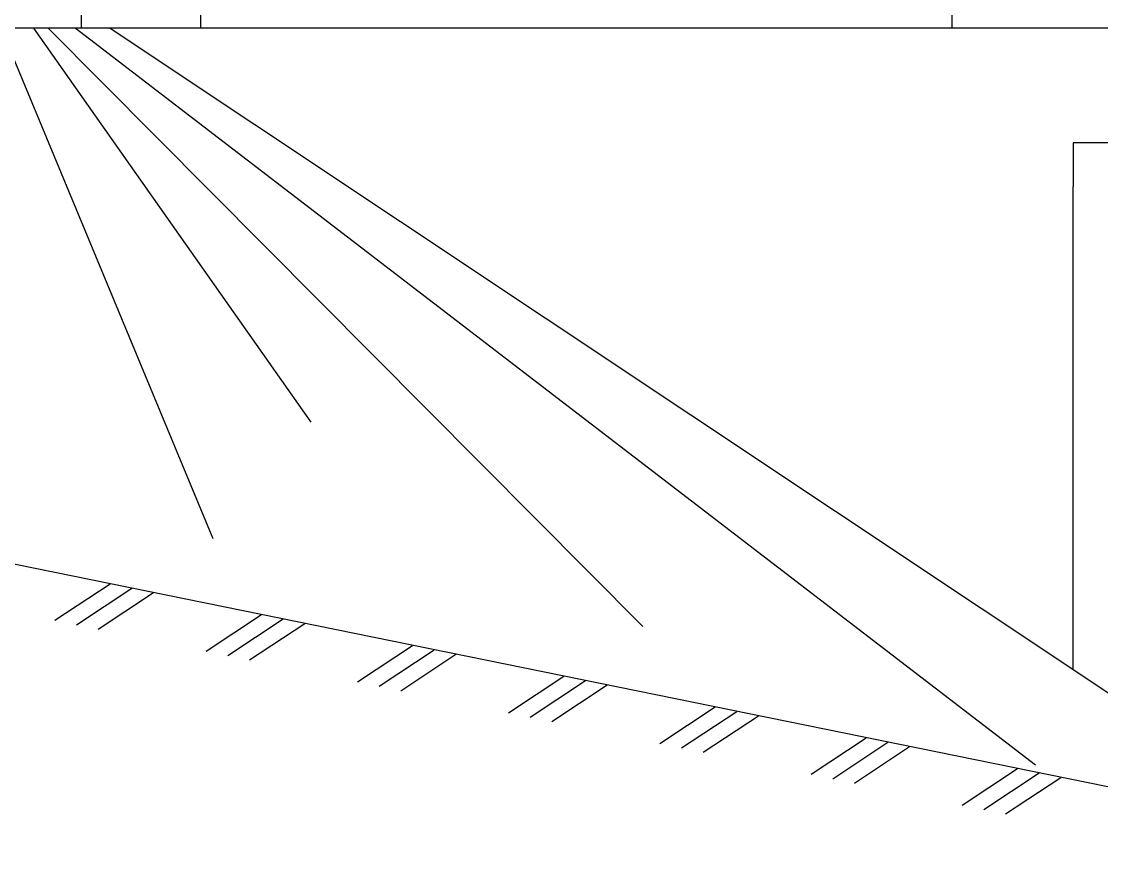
# Model space of a CAD drawing. Header units: millimetres. Extents: x 1931 to 30327, y -2374 to 17555.
# Drawn here: x 5699 to 8144, y 11263 to 13143 of the extents above; entities that cross this region are included whole.
import ezdxf

# ---------------------------------------------------------------- set-up
doc = ezdxf.new("R2010")
doc.units = ezdxf.units.MM

msp = doc.modelspace()

# ---------------------------------------------------------------- linework, layer by layer
at = {"color": 4, "linetype": 'ByBlock', "lineweight": -2}
for p, q in [((5834.7, 13128.1), (5834.7, 13157.3)), ((6105.2, 13128.1), (6105.2, 13157.3)), ((7805.9, 13128.1), (7805.9, 13161.9)), ((7805.9, 13128.1), (7805.9, 13161.9)), ((6425.8, 13128.1), (1930.6, 13128.1)), ((6132.5, 11970.8), (5652.8, 13128.1)), ((6354.7, 12235.1), (5727, 13128.1)), ((7105.8, 11772.5), (5759.1, 13128.1)), ((7994.5, 11458), (5820.6, 13128.1)), ((6105.2, 13128.1), (5834.7, 13128.1)), ((5899.8, 13128.1), (8619.4, 11315)), ((8379.8, 13128.1), (6425.8, 13128.1)), ((8216.6, 13128.1), (7805.9, 13128.1)), ((8229.8, 12868.1), (8079.8, 12868.1)), ((8079.8, 12868.1), (8079.8, 12768.1)), ((8079.8, 11674.8), (8079.8, 12768.1)), ((8874.7, 11263), (1930.6, 12678.1)), ((5774.7, 11786.5), (5899.8, 11869.2)), ((5823.7, 11776.5), (5948.8, 11859.3)), ((5872.7, 11766.5), (5997.8, 11849.3)), ((6117.1, 11716.7), (6242.2, 11799.5)), ((6166.1, 11706.7), (6291.2, 11789.5)), ((6215.1, 11696.8), (6340.2, 11779.5)), ((6459.4, 11647), (6584.5, 11729.7)), ((6508.4, 11637), (6633.5, 11719.7)), ((6557.4, 11627), (6682.5, 11709.7)), ((6801.8, 11577.2), (6926.9, 11659.9)), ((6850.8, 11567.2), (6975.9, 11650)), ((6899.8, 11557.2), (7024.9, 11640)), ((7144.1, 11507.4), (7269.2, 11590.2)), ((7193.1, 11497.4), (7318.2, 11580.2)), ((7242.1, 11487.5), (7367.2, 11570.2)), ((7486.5, 11437.7), (7611.6, 11520.4)), ((7535.5, 11427.7), (7660.6, 11510.4)), ((7584.5, 11417.7), (7709.6, 11500.4)), ((7828.8, 11367.9), (7954, 11450.6)), ((7877.8, 11357.9), (8002.9, 11440.7)), ((7926.8, 11347.9), (8051.9, 11430.7))]:
    msp.add_line(p, q, dxfattribs=at)

doc.saveas('drawing.dxf')
